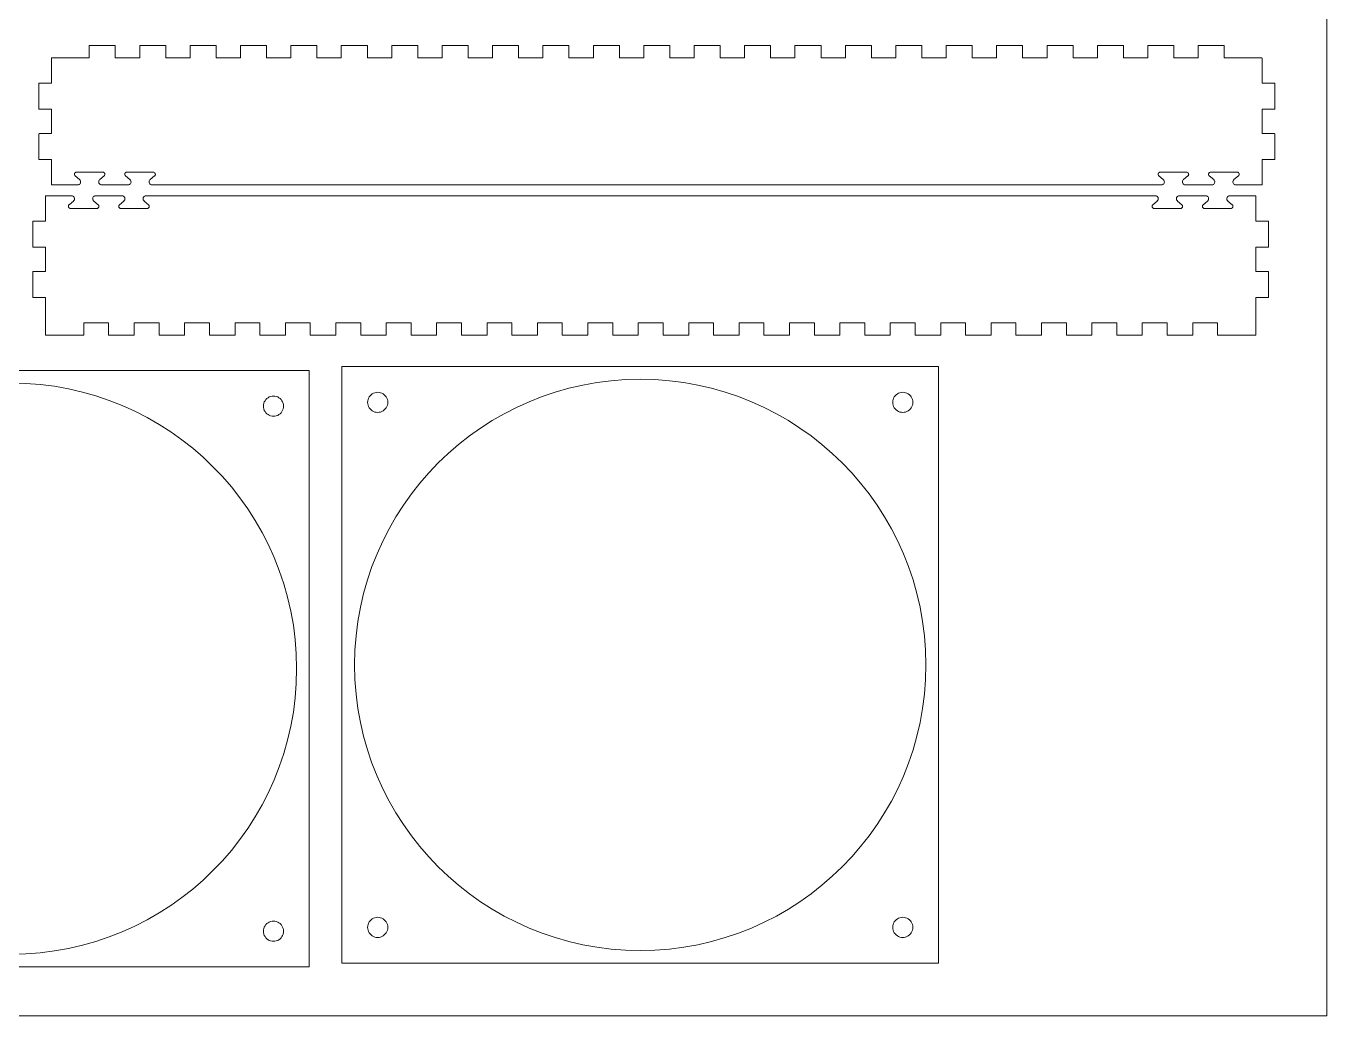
# Model space of a CAD drawing. Header units: millimetres. Extents: x -277 to 488, y -615 to 318.
# Drawn here: x 177.9 to 487.6, y -615 to -379.3 of the extents above; entities that cross this region are included whole.
import ezdxf

# ---------------------------------------------------------------- set-up
doc = ezdxf.new("R2010")
doc.units = ezdxf.units.MM
doc.header["$MEASUREMENT"] = 0
doc.layers.add('Layer 1', color=7, linetype='Continuous')

# ---------------------------------------------------------------- blocks, each defined once
blk = doc.blocks.new('block 384')
at = {"layer": 'Layer 1', "lineweight": 0}
blk.add_lwpolyline([(182.65, -452.95), (191.59, -452.95), (191.6, -452.95), (191.66, -452.92), (191.69, -452.87), (191.69, -452.85), (191.69, -449.95), (197.61, -449.95), (197.61, -452.85), (197.61, -452.87), (197.64, -452.92), (197.69, -452.95), (197.71, -452.95), (203.59, -452.95), (203.6, -452.95), (203.66, -452.92), (203.69, -452.87), (203.69, -452.85), (203.69, -449.95), (209.61, -449.95), (209.61, -452.85), (209.61, -452.87), (209.64, -452.92), (209.69, -452.95), (209.71, -452.95), (215.59, -452.95), (215.6, -452.95), (215.66, -452.92), (215.69, -452.87), (215.69, -452.85), (215.69, -449.95), (221.61, -449.95), (221.61, -452.85), (221.61, -452.87), (221.64, -452.92), (221.69, -452.95), (221.71, -452.95), (227.59, -452.95), (227.6, -452.95), (227.66, -452.92), (227.69, -452.87), (227.69, -452.85), (227.69, -449.95), (233.61, -449.95), (233.61, -452.85), (233.61, -452.87), (233.64, -452.92), (233.69, -452.95), (233.71, -452.95), (239.59, -452.95), (239.6, -452.95), (239.66, -452.92), (239.69, -452.87), (239.69, -452.85), (239.69, -449.95), (245.61, -449.95), (245.61, -452.85), (245.61, -452.87), (245.64, -452.92), (245.69, -452.95), (245.71, -452.95), (251.59, -452.95), (251.6, -452.95), (251.66, -452.92), (251.69, -452.87), (251.69, -452.85), (251.69, -449.95), (257.61, -449.95), (257.61, -452.85), (257.61, -452.87), (257.64, -452.92), (257.69, -452.95), (257.71, -452.95), (263.59, -452.95), (263.6, -452.95), (263.66, -452.92), (263.69, -452.87), (263.69, -452.85), (263.69, -449.95), (269.61, -449.95), (269.61, -452.85), (269.61, -452.87), (269.64, -452.92), (269.69, -452.95), (269.71, -452.95), (275.59, -452.95), (275.6, -452.95), (275.66, -452.92), (275.69, -452.87), (275.69, -452.85), (275.69, -449.95), (281.61, -449.95), (281.61, -452.85), (281.61, -452.87), (281.64, -452.92), (281.69, -452.95), (281.71, -452.95), (287.59, -452.95), (287.6, -452.95), (287.66, -452.92), (287.69, -452.87), (287.69, -452.85), (287.69, -449.95), (293.61, -449.95), (293.61, -452.85), (293.61, -452.87), (293.64, -452.92), (293.69, -452.95), (293.71, -452.95), (299.59, -452.95), (299.6, -452.95), (299.66, -452.92), (299.69, -452.87), (299.69, -452.85), (299.69, -449.95), (305.61, -449.95), (305.61, -452.85), (305.61, -452.87), (305.64, -452.92), (305.69, -452.95), (305.71, -452.95), (311.59, -452.95), (311.6, -452.95), (311.66, -452.92), (311.69, -452.87), (311.69, -452.85), (311.69, -449.95), (317.61, -449.95), (317.61, -452.85), (317.61, -452.87), (317.64, -452.92), (317.69, -452.95), (317.71, -452.95), (323.59, -452.95), (323.6, -452.95), (323.66, -452.92), (323.69, -452.87), (323.69, -452.85), (323.69, -449.95), (329.61, -449.95), (329.61, -452.85), (329.61, -452.87), (329.64, -452.92), (329.69, -452.95), (329.71, -452.95), (335.59, -452.95), (335.6, -452.95), (335.66, -452.92), (335.69, -452.87), (335.69, -452.85), (335.69, -449.95), (341.61, -449.95), (341.61, -452.85), (341.61, -452.87), (341.64, -452.92), (341.69, -452.95), (341.71, -452.95), (347.59, -452.95), (347.6, -452.95), (347.66, -452.92), (347.69, -452.87), (347.69, -452.85), (347.69, -449.95), (353.61, -449.95), (353.61, -452.85), (353.61, -452.87), (353.64, -452.92), (353.69, -452.95), (353.71, -452.95), (359.59, -452.95), (359.6, -452.95), (359.66, -452.92), (359.69, -452.87), (359.69, -452.85), (359.69, -449.95), (365.61, -449.95), (365.61, -452.85), (365.61, -452.87), (365.64, -452.92), (365.69, -452.95), (365.71, -452.95), (371.59, -452.95), (371.6, -452.95), (371.66, -452.92), (371.69, -452.87), (371.69, -452.85), (371.69, -449.95), (377.61, -449.95), (377.61, -452.85), (377.61, -452.87), (377.64, -452.92), (377.69, -452.95), (377.71, -452.95), (383.59, -452.95), (383.6, -452.95), (383.66, -452.92), (383.69, -452.87), (383.69, -452.85), (383.69, -449.95), (389.61, -449.95), (389.61, -452.85), (389.61, -452.87), (389.64, -452.92), (389.69, -452.95), (389.71, -452.95), (395.59, -452.95), (395.6, -452.95), (395.66, -452.92), (395.69, -452.87), (395.69, -452.85), (395.69, -449.95), (401.61, -449.95), (401.61, -452.85), (401.61, -452.87), (401.64, -452.92), (401.69, -452.95), (401.71, -452.95), (407.59, -452.95), (407.6, -452.95), (407.66, -452.92), (407.69, -452.87), (407.69, -452.85), (407.69, -449.95), (413.61, -449.95), (413.61, -452.85), (413.61, -452.87), (413.64, -452.92), (413.69, -452.95), (413.71, -452.95), (419.59, -452.95), (419.6, -452.95), (419.66, -452.92), (419.69, -452.87), (419.69, -452.85), (419.69, -449.95), (425.61, -449.95), (425.61, -452.85), (425.61, -452.87), (425.64, -452.92), (425.69, -452.95), (425.71, -452.95), (431.59, -452.95), (431.6, -452.95), (431.66, -452.92), (431.69, -452.87), (431.69, -452.85), (431.69, -449.95), (437.61, -449.95), (437.61, -452.85), (437.61, -452.87), (437.64, -452.92), (437.69, -452.95), (437.71, -452.95), (443.59, -452.95), (443.6, -452.95), (443.66, -452.92), (443.69, -452.87), (443.69, -452.85), (443.69, -449.95), (449.61, -449.95), (449.61, -452.85), (449.61, -452.87), (449.63, -452.92), (449.69, -452.95), (449.71, -452.95), (455.59, -452.95), (455.6, -452.95), (455.66, -452.92), (455.69, -452.87), (455.69, -452.85), (455.69, -449.95), (461.61, -449.95), (461.61, -452.85), (461.61, -452.87), (461.64, -452.92), (461.69, -452.95), (461.71, -452.95), (470.65, -452.95), (470.66, -452.95), (470.72, -452.92), (470.75, -452.87), (470.75, -452.85), (470.75, -449.85), (470.75, -443.95), (473.65, -443.95), (473.66, -443.95), (473.72, -443.92), (473.75, -443.87), (473.75, -443.85), (473.75, -437.85), (473.75, -437.83), (473.72, -437.78), (473.66, -437.75), (473.65, -437.75), (470.75, -437.75), (470.75, -431.95), (473.65, -431.95), (473.66, -431.95), (473.72, -431.92), (473.75, -431.87), (473.75, -431.85), (473.75, -425.85), (473.75, -425.83), (473.72, -425.78), (473.66, -425.75), (473.65, -425.75), (470.75, -425.75), (470.75, -419.85), (470.75, -419.83), (470.72, -419.78), (470.66, -419.75), (470.65, -419.75), (464.51, -419.75), (464.45, -419.75), (464.3, -419.78), (464.13, -419.86), (464.11, -419.88), (464.08, -419.9), (463.95, -420.02), (463.86, -420.18), (463.85, -420.21), (463.84, -420.24), (463.81, -420.42), (463.82, -420.6), (463.83, -420.63), (463.84, -420.67), (463.92, -420.82), (464.03, -420.96), (464.06, -420.99), (465.11, -421.87), (465.13, -421.88), (465.21, -421.98), (465.26, -422.09), (465.27, -422.12), (465.27, -422.14), (465.26, -422.39), (465.26, -422.42), (465.25, -422.44), (465.18, -422.55), (465.09, -422.64), (465.07, -422.66), (465.05, -422.67), (464.94, -422.73), (464.82, -422.75), (464.79, -422.75), (458.51, -422.75), (458.47, -422.75), (458.36, -422.73), (458.24, -422.67), (458.22, -422.66), (458.2, -422.64), (458.11, -422.55), (458.05, -422.44), (458.04, -422.42), (458.03, -422.39), (458.02, -422.14), (458.02, -422.12), (458.03, -422.09), (458.09, -421.98), (458.17, -421.88), (458.19, -421.87), (459.24, -420.99), (459.26, -420.96), (459.38, -420.82), (459.45, -420.67), (459.46, -420.63), (459.47, -420.6), (459.48, -420.42), (459.45, -420.24), (459.44, -420.21), (459.43, -420.18), (459.34, -420.02), (459.22, -419.9), (459.19, -419.88), (459.16, -419.86), (459, -419.78), (458.84, -419.75), (458.79, -419.75), (452.51, -419.75), (452.45, -419.75), (452.3, -419.78), (452.13, -419.86), (452.11, -419.88), (452.08, -419.9), (451.95, -420.02), (451.86, -420.18), (451.85, -420.21), (451.84, -420.24), (451.81, -420.42), (451.82, -420.6), (451.83, -420.63), (451.84, -420.67), (451.92, -420.82), (452.03, -420.96), (452.06, -420.99), (453.11, -421.87), (453.13, -421.88), (453.21, -421.98), (453.26, -422.09), (453.27, -422.12), (453.27, -422.14), (453.26, -422.39), (453.26, -422.42), (453.25, -422.44), (453.18, -422.55), (453.09, -422.64), (453.07, -422.66), (453.05, -422.67), (452.94, -422.73), (452.82, -422.75), (452.79, -422.75), (446.51, -422.75), (446.47, -422.75), (446.36, -422.73), (446.24, -422.67), (446.22, -422.66), (446.2, -422.64), (446.11, -422.55), (446.05, -422.44), (446.04, -422.42), (446.03, -422.39), (446.02, -422.14), (446.02, -422.12), (446.03, -422.09), (446.09, -421.98), (446.17, -421.88), (446.19, -421.87), (447.24, -420.99), (447.26, -420.96), (447.38, -420.82), (447.45, -420.67), (447.46, -420.63), (447.47, -420.6), (447.48, -420.42), (447.46, -420.24), (447.44, -420.21), (447.43, -420.18), (447.34, -420.02), (447.22, -419.9), (447.19, -419.88), (447.16, -419.86), (446.99, -419.78), (446.84, -419.75), (446.79, -419.75), (440.65, -419.75), (212.65, -419.75), (206.51, -419.75), (206.45, -419.75), (206.3, -419.78), (206.13, -419.86), (206.11, -419.88), (206.08, -419.9), (205.95, -420.02), (205.86, -420.18), (205.85, -420.21), (205.84, -420.24), (205.81, -420.42), (205.82, -420.6), (205.83, -420.63), (205.84, -420.67), (205.92, -420.82), (206.03, -420.96), (206.06, -420.99), (207.11, -421.87), (207.13, -421.88), (207.21, -421.98), (207.26, -422.09), (207.27, -422.12), (207.27, -422.14), (207.26, -422.39), (207.26, -422.42), (207.25, -422.44), (207.18, -422.55), (207.09, -422.64), (207.07, -422.66), (207.05, -422.67), (206.94, -422.73), (206.82, -422.75), (206.79, -422.75), (200.51, -422.75), (200.47, -422.75), (200.36, -422.73), (200.24, -422.67), (200.22, -422.66), (200.2, -422.64), (200.11, -422.55), (200.05, -422.44), (200.04, -422.42), (200.03, -422.39), (200.02, -422.14), (200.02, -422.12), (200.03, -422.09), (200.08, -421.98), (200.16, -421.88), (200.19, -421.87), (201.24, -420.99), (201.26, -420.96), (201.37, -420.82), (201.45, -420.67), (201.46, -420.63), (201.47, -420.6), (201.48, -420.42), (201.46, -420.24), (201.44, -420.21), (201.43, -420.18), (201.34, -420.02), (201.22, -419.9), (201.19, -419.88), (201.16, -419.86), (201, -419.78), (200.84, -419.75), (200.79, -419.75), (194.51, -419.75), (194.45, -419.75), (194.3, -419.78), (194.13, -419.86), (194.11, -419.88), (194.08, -419.9), (193.95, -420.02), (193.86, -420.18), (193.85, -420.21), (193.84, -420.24), (193.81, -420.42), (193.82, -420.6), (193.83, -420.63), (193.84, -420.67), (193.92, -420.82), (194.03, -420.96), (194.06, -420.99), (195.11, -421.87), (195.13, -421.88), (195.21, -421.98), (195.26, -422.09), (195.27, -422.12), (195.27, -422.14), (195.26, -422.39), (195.25, -422.42), (195.25, -422.44), (195.18, -422.55), (195.09, -422.64), (195.07, -422.66), (195.05, -422.67), (194.93, -422.73), (194.82, -422.75), (194.78, -422.75), (188.51, -422.75), (188.47, -422.75), (188.36, -422.73), (188.24, -422.67), (188.22, -422.66), (188.2, -422.64), (188.11, -422.55), (188.05, -422.44), (188.04, -422.42), (188.03, -422.39), (188.02, -422.14), (188.02, -422.12), (188.03, -422.09), (188.08, -421.98), (188.16, -421.88), (188.19, -421.87), (189.24, -420.99), (189.26, -420.96), (189.37, -420.82), (189.45, -420.67), (189.46, -420.63), (189.47, -420.6), (189.48, -420.42), (189.45, -420.24), (189.44, -420.21), (189.43, -420.18), (189.34, -420.02), (189.22, -419.9), (189.19, -419.88), (189.16, -419.86), (189, -419.78), (188.84, -419.75), (188.79, -419.75), (182.65, -419.75), (182.63, -419.75), (182.58, -419.78), (182.55, -419.83), (182.55, -419.85), (182.55, -425.75), (179.65, -425.75), (179.63, -425.75), (179.58, -425.78), (179.55, -425.83), (179.55, -425.85), (179.55, -431.85), (179.55, -431.87), (179.58, -431.92), (179.63, -431.95), (179.65, -431.95), (182.55, -431.95), (182.55, -437.75), (179.65, -437.75), (179.63, -437.75), (179.58, -437.78), (179.55, -437.83), (179.55, -437.85), (179.55, -443.85), (179.55, -443.87), (179.58, -443.92), (179.63, -443.95), (179.65, -443.95), (182.55, -443.95), (182.55, -449.85), (182.55, -452.85), (182.55, -452.87), (182.58, -452.92), (182.63, -452.95), (182.65, -452.95)], dxfattribs=at)
blk = doc.blocks.new('block 387')
at = {"layer": 'Layer 1', "lineweight": 0}
blk.add_lwpolyline([(184.1, -417.13), (190.24, -417.13), (190.29, -417.13), (190.45, -417.1), (190.61, -417.02), (190.64, -417), (190.67, -416.98), (190.79, -416.86), (190.88, -416.7), (190.9, -416.67), (190.91, -416.64), (190.94, -416.46), (190.92, -416.28), (190.91, -416.25), (190.9, -416.21), (190.83, -416.05), (190.72, -415.92), (190.69, -415.89), (189.64, -415.01), (189.62, -415), (189.54, -414.9), (189.48, -414.78), (189.48, -414.76), (189.47, -414.74), (189.48, -414.48), (189.49, -414.46), (189.5, -414.44), (189.56, -414.33), (189.65, -414.23), (189.67, -414.22), (189.69, -414.21), (189.81, -414.15), (189.92, -414.13), (189.96, -414.13), (196.24, -414.13), (196.27, -414.13), (196.39, -414.15), (196.5, -414.21), (196.53, -414.22), (196.55, -414.23), (196.63, -414.33), (196.7, -414.44), (196.71, -414.46), (196.72, -414.48), (196.73, -414.74), (196.72, -414.76), (196.71, -414.78), (196.66, -414.9), (196.58, -415), (196.56, -415.01), (195.51, -415.89), (195.48, -415.92), (195.37, -416.05), (195.29, -416.21), (195.28, -416.25), (195.27, -416.28), (195.26, -416.46), (195.29, -416.64), (195.3, -416.67), (195.31, -416.7), (195.4, -416.86), (195.53, -416.98), (195.56, -417), (195.59, -417.02), (195.75, -417.1), (195.91, -417.13), (195.96, -417.13), (202.24, -417.13), (202.29, -417.13), (202.45, -417.1), (202.61, -417.02), (202.64, -417), (202.67, -416.98), (202.79, -416.86), (202.88, -416.7), (202.9, -416.67), (202.91, -416.64), (202.94, -416.46), (202.92, -416.28), (202.91, -416.25), (202.9, -416.21), (202.83, -416.05), (202.72, -415.92), (202.69, -415.89), (201.64, -415.01), (201.62, -415), (201.54, -414.9), (201.48, -414.78), (201.48, -414.76), (201.47, -414.74), (201.48, -414.48), (201.49, -414.46), (201.5, -414.44), (201.56, -414.33), (201.65, -414.23), (201.67, -414.22), (201.69, -414.21), (201.81, -414.15), (201.92, -414.13), (201.96, -414.13), (208.24, -414.13), (208.28, -414.13), (208.39, -414.15), (208.5, -414.21), (208.53, -414.22), (208.55, -414.23), (208.63, -414.33), (208.7, -414.44), (208.71, -414.46), (208.72, -414.48), (208.73, -414.74), (208.72, -414.76), (208.71, -414.78), (208.66, -414.9), (208.58, -415), (208.56, -415.01), (207.51, -415.89), (207.48, -415.92), (207.37, -416.05), (207.29, -416.21), (207.28, -416.25), (207.27, -416.28), (207.26, -416.46), (207.29, -416.64), (207.3, -416.67), (207.31, -416.7), (207.4, -416.86), (207.53, -416.98), (207.56, -417), (207.59, -417.02), (207.75, -417.1), (207.91, -417.13), (207.96, -417.13), (214.1, -417.13), (442.1, -417.13), (448.24, -417.13), (448.29, -417.13), (448.45, -417.1), (448.61, -417.02), (448.64, -417), (448.67, -416.98), (448.79, -416.86), (448.88, -416.7), (448.9, -416.67), (448.91, -416.64), (448.94, -416.46), (448.92, -416.28), (448.91, -416.25), (448.91, -416.21), (448.83, -416.05), (448.72, -415.92), (448.69, -415.89), (447.64, -415.01), (447.62, -415), (447.54, -414.9), (447.48, -414.78), (447.48, -414.76), (447.47, -414.74), (447.48, -414.48), (447.49, -414.46), (447.5, -414.44), (447.56, -414.33), (447.65, -414.23), (447.67, -414.22), (447.69, -414.21), (447.81, -414.15), (447.92, -414.13), (447.96, -414.13), (454.24, -414.13), (454.28, -414.13), (454.39, -414.15), (454.5, -414.21), (454.52, -414.22), (454.55, -414.23), (454.64, -414.33), (454.7, -414.44), (454.71, -414.46), (454.72, -414.48), (454.73, -414.74), (454.72, -414.76), (454.72, -414.78), (454.66, -414.9), (454.58, -415), (454.56, -415.01), (453.51, -415.89), (453.48, -415.92), (453.37, -416.05), (453.29, -416.21), (453.28, -416.25), (453.28, -416.28), (453.26, -416.46), (453.29, -416.64), (453.3, -416.67), (453.32, -416.7), (453.4, -416.86), (453.53, -416.98), (453.56, -417), (453.59, -417.02), (453.75, -417.1), (453.91, -417.13), (453.96, -417.13), (460.24, -417.13), (460.29, -417.13), (460.45, -417.1), (460.61, -417.02), (460.64, -417), (460.67, -416.98), (460.79, -416.86), (460.88, -416.7), (460.9, -416.67), (460.91, -416.64), (460.94, -416.46), (460.92, -416.28), (460.91, -416.25), (460.91, -416.21), (460.83, -416.05), (460.72, -415.92), (460.69, -415.89), (459.64, -415.01), (459.62, -415), (459.54, -414.9), (459.48, -414.78), (459.48, -414.76), (459.47, -414.74), (459.48, -414.48), (459.49, -414.46), (459.5, -414.44), (459.56, -414.33), (459.65, -414.23), (459.67, -414.22), (459.69, -414.21), (459.81, -414.15), (459.92, -414.13), (459.96, -414.13), (466.24, -414.13), (466.28, -414.13), (466.39, -414.15), (466.5, -414.21), (466.52, -414.22), (466.55, -414.23), (466.64, -414.33), (466.7, -414.44), (466.71, -414.46), (466.72, -414.48), (466.73, -414.74), (466.72, -414.76), (466.71, -414.78), (466.66, -414.9), (466.58, -415), (466.56, -415.01), (465.51, -415.89), (465.48, -415.92), (465.37, -416.05), (465.29, -416.21), (465.28, -416.25), (465.27, -416.28), (465.26, -416.46), (465.29, -416.64), (465.3, -416.67), (465.31, -416.7), (465.4, -416.86), (465.53, -416.98), (465.56, -417), (465.59, -417.02), (465.75, -417.1), (465.91, -417.13), (465.96, -417.13), (472.1, -417.13), (472.12, -417.13), (472.17, -417.1), (472.2, -417.05), (472.2, -417.03), (472.2, -411.13), (475.1, -411.13), (475.12, -411.13), (475.17, -411.1), (475.2, -411.05), (475.2, -411.03), (475.2, -405.03), (475.2, -405.01), (475.17, -404.96), (475.12, -404.93), (475.1, -404.93), (472.2, -404.93), (472.2, -399.13), (475.1, -399.13), (475.12, -399.13), (475.17, -399.1), (475.2, -399.05), (475.2, -399.03), (475.2, -393.03), (475.2, -393.01), (475.17, -392.96), (475.12, -392.93), (475.1, -392.93), (472.2, -392.93), (472.2, -387.03), (472.2, -387.01), (472.17, -386.96), (472.12, -386.93), (472.1, -386.93), (463.2, -386.93), (463.2, -384.03), (463.2, -384.01), (463.17, -383.96), (463.12, -383.93), (463.1, -383.93), (457.1, -383.93), (457.08, -383.93), (457.03, -383.96), (457, -384.01), (457, -384.03), (457, -386.93), (451.2, -386.93), (451.2, -384.03), (451.2, -384.01), (451.17, -383.96), (451.12, -383.93), (451.1, -383.93), (445.1, -383.93), (445.08, -383.93), (445.03, -383.96), (445, -384.01), (445, -384.03), (445, -386.93), (439.2, -386.93), (439.2, -384.03), (439.2, -384.01), (439.17, -383.96), (439.12, -383.93), (439.1, -383.93), (433.1, -383.93), (433.08, -383.93), (433.03, -383.96), (433, -384.01), (433, -384.03), (433, -386.93), (427.2, -386.93), (427.2, -384.03), (427.2, -384.01), (427.17, -383.96), (427.12, -383.93), (427.1, -383.93), (421.1, -383.93), (421.08, -383.93), (421.03, -383.96), (421, -384.01), (421, -384.03), (421, -386.93), (415.2, -386.93), (415.2, -384.03), (415.2, -384.01), (415.17, -383.96), (415.12, -383.93), (415.1, -383.93), (409.1, -383.93), (409.08, -383.93), (409.03, -383.96), (409, -384.01), (409, -384.03), (409, -386.93), (403.2, -386.93), (403.2, -384.03), (403.2, -384.01), (403.17, -383.96), (403.12, -383.93), (403.1, -383.93), (397.1, -383.93), (397.08, -383.93), (397.03, -383.96), (397, -384.01), (397, -384.03), (397, -386.93), (391.2, -386.93), (391.2, -384.03), (391.2, -384.01), (391.17, -383.96), (391.12, -383.93), (391.1, -383.93), (385.1, -383.93), (385.08, -383.93), (385.03, -383.96), (385, -384.01), (385, -384.03), (385, -386.93), (379.2, -386.93), (379.2, -384.03), (379.2, -384.01), (379.17, -383.96), (379.12, -383.93), (379.1, -383.93), (373.1, -383.93), (373.08, -383.93), (373.03, -383.96), (373, -384.01), (373, -384.03), (373, -386.93), (367.2, -386.93), (367.2, -384.03), (367.2, -384.01), (367.17, -383.96), (367.12, -383.93), (367.1, -383.93), (361.1, -383.93), (361.08, -383.93), (361.03, -383.96), (361, -384.01), (361, -384.03), (361, -386.93), (355.2, -386.93), (355.2, -384.03), (355.2, -384.01), (355.17, -383.96), (355.12, -383.93), (355.1, -383.93), (349.1, -383.93), (349.08, -383.93), (349.03, -383.96), (349, -384.01), (349, -384.03), (349, -386.93), (343.2, -386.93), (343.2, -384.03), (343.2, -384.01), (343.17, -383.96), (343.12, -383.93), (343.1, -383.93), (337.1, -383.93), (337.08, -383.93), (337.03, -383.96), (337, -384.01), (337, -384.03), (337, -386.93), (331.2, -386.93), (331.2, -384.03), (331.2, -384.01), (331.17, -383.96), (331.12, -383.93), (331.1, -383.93), (325.1, -383.93), (325.08, -383.93), (325.03, -383.96), (325, -384.01), (325, -384.03), (325, -386.93), (319.2, -386.93), (319.2, -384.03), (319.2, -384.01), (319.17, -383.96), (319.12, -383.93), (319.1, -383.93), (313.1, -383.93), (313.08, -383.93), (313.03, -383.96), (313, -384.01), (313, -384.03), (313, -386.93), (307.2, -386.93), (307.2, -384.03), (307.2, -384.01), (307.17, -383.96), (307.12, -383.93), (307.1, -383.93), (301.1, -383.93), (301.08, -383.93), (301.03, -383.96), (301, -384.01), (301, -384.03), (301, -386.93), (295.2, -386.93), (295.2, -384.03), (295.2, -384.01), (295.17, -383.96), (295.12, -383.93), (295.1, -383.93), (289.1, -383.93), (289.08, -383.93), (289.03, -383.96), (289, -384.01), (289, -384.03), (289, -386.93), (283.2, -386.93), (283.2, -384.03), (283.2, -384.01), (283.17, -383.96), (283.12, -383.93), (283.1, -383.93), (277.1, -383.93), (277.08, -383.93), (277.03, -383.96), (277, -384.01), (277, -384.03), (277, -386.93), (271.2, -386.93), (271.2, -384.03), (271.2, -384.01), (271.17, -383.96), (271.12, -383.93), (271.1, -383.93), (265.1, -383.93), (265.08, -383.93), (265.03, -383.96), (265, -384.01), (265, -384.03), (265, -386.93), (259.2, -386.93), (259.2, -384.03), (259.2, -384.01), (259.17, -383.96), (259.12, -383.93), (259.1, -383.93), (253.1, -383.93), (253.08, -383.93), (253.03, -383.96), (253, -384.01), (253, -384.03), (253, -386.93), (247.2, -386.93), (247.2, -384.03), (247.2, -384.01), (247.17, -383.96), (247.12, -383.93), (247.1, -383.93), (241.1, -383.93), (241.08, -383.93), (241.03, -383.96), (241, -384.01), (241, -384.03), (241, -386.93), (235.2, -386.93), (235.2, -384.03), (235.2, -384.01), (235.17, -383.96), (235.12, -383.93), (235.1, -383.93), (229.1, -383.93), (229.08, -383.93), (229.03, -383.96), (229, -384.01), (229, -384.03), (229, -386.93), (223.2, -386.93), (223.2, -384.03), (223.2, -384.01), (223.17, -383.96), (223.12, -383.93), (223.1, -383.93), (217.1, -383.93), (217.08, -383.93), (217.03, -383.96), (217, -384.01), (217, -384.03), (217, -386.93), (211.2, -386.93), (211.2, -384.03), (211.2, -384.01), (211.17, -383.96), (211.12, -383.93), (211.1, -383.93), (205.1, -383.93), (205.08, -383.93), (205.03, -383.96), (205, -384.01), (205, -384.03), (205, -386.93), (199.2, -386.93), (199.2, -384.03), (199.2, -384.01), (199.17, -383.96), (199.12, -383.93), (199.1, -383.93), (193.1, -383.93), (193.08, -383.93), (193.03, -383.96), (193, -384.01), (193, -384.03), (193, -386.93), (184.1, -386.93), (184.08, -386.93), (184.03, -386.96), (184, -387.01), (184, -387.03), (184, -392.93), (181.1, -392.93), (181.08, -392.93), (181.03, -392.96), (181, -393.01), (181, -393.03), (181, -399.03), (181, -399.05), (181.03, -399.1), (181.08, -399.13), (181.1, -399.13), (184, -399.13), (184, -404.93), (181.1, -404.93), (181.08, -404.93), (181.03, -404.96), (181, -405.01), (181, -405.03), (181, -411.03), (181, -411.05), (181.03, -411.1), (181.08, -411.13), (181.1, -411.13), (184, -411.13), (184, -417.03), (184, -417.05), (184.03, -417.1), (184.08, -417.13), (184.1, -417.13)], dxfattribs=at)
blk = doc.blocks.new('block 394')
at = {"layer": 'Layer 1', "lineweight": 0}
blk.add_lwpolyline([(245.36, -461.32), (245.36, -603.32), (103.36, -603.32), (103.36, -461.32), (245.36, -461.32)], dxfattribs=at)
blk = doc.blocks.new('block 395')
at = {"layer": 'Layer 1', "lineweight": 0}
blk.add_open_spline([(242.36, -532.32), (242.36, -569.88), (211.91, -600.32), (174.36, -600.32), (136.8, -600.32), (106.36, -569.88), (106.36, -532.32), (106.36, -494.77), (136.8, -464.32), (174.36, -464.32), (211.91, -464.32), (242.36, -494.77), (242.36, -532.32)], degree=3, knots=[0, 0, 0, 0, 1, 1, 1, 2, 2, 2, 3, 3, 3, 4, 4, 4, 4], dxfattribs=at)
blk = doc.blocks.new('block 398')
at = {"layer": 'Layer 1', "lineweight": 0}
blk.add_open_spline([(239.26, -594.82), (239.26, -595.28), (239.12, -595.73), (238.87, -596.12), (238.63, -596.51), (238.27, -596.82), (237.85, -597.01), (237.43, -597.2), (236.97, -597.26), (236.51, -597.2), (236.06, -597.13), (235.63, -596.94), (235.28, -596.64), (234.94, -596.34), (234.68, -595.94), (234.55, -595.5), (234.42, -595.06), (234.42, -594.59), (234.55, -594.15), (234.68, -593.71), (234.94, -593.31), (235.28, -593.01), (235.63, -592.71), (236.06, -592.51), (236.51, -592.45), (236.97, -592.38), (237.43, -592.45), (237.85, -592.64), (238.27, -592.83), (238.63, -593.14), (238.87, -593.53), (239.12, -593.91), (239.26, -594.36), (239.26, -594.82)], degree=3, knots=[0, 0, 0, 0, 1, 1, 1, 2, 2, 2, 3, 3, 3, 4, 4, 4, 5, 5, 5, 6, 6, 6, 7, 7, 7, 8, 8, 8, 9, 9, 9, 10, 10, 10, 11, 11, 11, 11], dxfattribs=at)
blk = doc.blocks.new('block 399')
at = {"layer": 'Layer 1', "lineweight": 0}
blk.add_open_spline([(239.26, -469.82), (239.26, -470.28), (239.12, -470.73), (238.87, -471.12), (238.63, -471.51), (238.27, -471.82), (237.85, -472.01), (237.43, -472.2), (236.97, -472.26), (236.51, -472.2), (236.06, -472.13), (235.63, -471.94), (235.28, -471.64), (234.94, -471.34), (234.68, -470.94), (234.55, -470.5), (234.42, -470.06), (234.42, -469.59), (234.55, -469.15), (234.68, -468.71), (234.94, -468.31), (235.28, -468.01), (235.63, -467.71), (236.06, -467.51), (236.51, -467.45), (236.97, -467.38), (237.43, -467.45), (237.85, -467.64), (238.27, -467.83), (238.63, -468.14), (238.87, -468.53), (239.12, -468.91), (239.26, -469.36), (239.26, -469.82)], degree=3, knots=[0, 0, 0, 0, 1, 1, 1, 2, 2, 2, 3, 3, 3, 4, 4, 4, 5, 5, 5, 6, 6, 6, 7, 7, 7, 8, 8, 8, 9, 9, 9, 10, 10, 10, 11, 11, 11, 11], dxfattribs=at)
blk = doc.blocks.new('block 406')
at = {"layer": 'Layer 1', "lineweight": 0}
blk.add_lwpolyline([(395.16, -460.42), (395.16, -602.42), (253.16, -602.42), (253.16, -460.42), (395.16, -460.42)], dxfattribs=at)
blk = doc.blocks.new('block 407')
at = {"layer": 'Layer 1', "lineweight": 0}
blk.add_open_spline([(392.16, -531.42), (392.16, -568.97), (361.72, -599.42), (324.16, -599.42), (286.61, -599.42), (256.16, -568.97), (256.16, -531.42), (256.16, -493.86), (286.61, -463.42), (324.16, -463.42), (361.72, -463.42), (392.16, -493.86), (392.16, -531.42)], degree=3, knots=[0, 0, 0, 0, 1, 1, 1, 2, 2, 2, 3, 3, 3, 4, 4, 4, 4], dxfattribs=at)
blk = doc.blocks.new('block 408')
at = {"layer": 'Layer 1', "lineweight": 0}
blk.add_open_spline([(264.06, -593.92), (264.06, -594.38), (263.93, -594.83), (263.68, -595.22), (263.43, -595.6), (263.08, -595.91), (262.66, -596.1), (262.24, -596.29), (261.78, -596.36), (261.32, -596.29), (260.87, -596.23), (260.44, -596.03), (260.09, -595.73), (259.75, -595.43), (259.49, -595.04), (259.36, -594.59), (259.23, -594.15), (259.23, -593.68), (259.36, -593.24), (259.49, -592.8), (259.75, -592.41), (260.09, -592.1), (260.44, -591.8), (260.87, -591.61), (261.32, -591.54), (261.78, -591.48), (262.24, -591.54), (262.66, -591.74), (263.08, -591.93), (263.43, -592.23), (263.68, -592.62), (263.93, -593.01), (264.06, -593.46), (264.06, -593.92)], degree=3, knots=[0, 0, 0, 0, 1, 1, 1, 2, 2, 2, 3, 3, 3, 4, 4, 4, 5, 5, 5, 6, 6, 6, 7, 7, 7, 8, 8, 8, 9, 9, 9, 10, 10, 10, 11, 11, 11, 11], dxfattribs=at)
blk = doc.blocks.new('block 409')
at = {"layer": 'Layer 1', "lineweight": 0}
blk.add_open_spline([(264.06, -468.92), (264.06, -469.38), (263.93, -469.83), (263.68, -470.22), (263.43, -470.6), (263.08, -470.91), (262.66, -471.1), (262.24, -471.29), (261.78, -471.36), (261.32, -471.29), (260.87, -471.23), (260.44, -471.03), (260.09, -470.73), (259.75, -470.43), (259.49, -470.04), (259.36, -469.59), (259.23, -469.15), (259.23, -468.68), (259.36, -468.24), (259.49, -467.8), (259.75, -467.41), (260.09, -467.1), (260.44, -466.8), (260.87, -466.61), (261.32, -466.54), (261.78, -466.48), (262.24, -466.54), (262.66, -466.74), (263.08, -466.93), (263.43, -467.23), (263.68, -467.62), (263.93, -468.01), (264.06, -468.46), (264.06, -468.92)], degree=3, knots=[0, 0, 0, 0, 1, 1, 1, 2, 2, 2, 3, 3, 3, 4, 4, 4, 5, 5, 5, 6, 6, 6, 7, 7, 7, 8, 8, 8, 9, 9, 9, 10, 10, 10, 11, 11, 11, 11], dxfattribs=at)
blk = doc.blocks.new('block 410')
at = {"layer": 'Layer 1', "lineweight": 0}
blk.add_open_spline([(389.06, -593.92), (389.06, -594.38), (388.93, -594.83), (388.68, -595.22), (388.43, -595.6), (388.08, -595.91), (387.66, -596.1), (387.24, -596.29), (386.78, -596.36), (386.32, -596.29), (385.87, -596.23), (385.44, -596.03), (385.09, -595.73), (384.75, -595.43), (384.49, -595.04), (384.36, -594.59), (384.23, -594.15), (384.23, -593.68), (384.36, -593.24), (384.49, -592.8), (384.75, -592.41), (385.09, -592.1), (385.44, -591.8), (385.87, -591.61), (386.32, -591.54), (386.78, -591.48), (387.24, -591.54), (387.66, -591.74), (388.08, -591.93), (388.43, -592.23), (388.68, -592.62), (388.93, -593.01), (389.06, -593.46), (389.06, -593.92)], degree=3, knots=[0, 0, 0, 0, 1, 1, 1, 2, 2, 2, 3, 3, 3, 4, 4, 4, 5, 5, 5, 6, 6, 6, 7, 7, 7, 8, 8, 8, 9, 9, 9, 10, 10, 10, 11, 11, 11, 11], dxfattribs=at)
blk = doc.blocks.new('block 411')
at = {"layer": 'Layer 1', "lineweight": 0}
blk.add_open_spline([(389.06, -468.92), (389.06, -469.38), (388.93, -469.83), (388.68, -470.22), (388.43, -470.6), (388.08, -470.91), (387.66, -471.1), (387.24, -471.29), (386.78, -471.36), (386.32, -471.29), (385.87, -471.23), (385.44, -471.03), (385.09, -470.73), (384.75, -470.43), (384.49, -470.04), (384.36, -469.59), (384.23, -469.15), (384.23, -468.68), (384.36, -468.24), (384.49, -467.8), (384.75, -467.41), (385.09, -467.1), (385.44, -466.8), (385.87, -466.61), (386.32, -466.54), (386.78, -466.48), (387.24, -466.54), (387.66, -466.74), (388.08, -466.93), (388.43, -467.23), (388.68, -467.62), (388.93, -468.01), (389.06, -468.46), (389.06, -468.92)], degree=3, knots=[0, 0, 0, 0, 1, 1, 1, 2, 2, 2, 3, 3, 3, 4, 4, 4, 5, 5, 5, 6, 6, 6, 7, 7, 7, 8, 8, 8, 9, 9, 9, 10, 10, 10, 11, 11, 11, 11], dxfattribs=at)

msp = doc.modelspace()

# ---------------------------------------------------------------- linework, layer by layer
at = {"layer": 'Layer 1', "lineweight": 0}
msp.add_lwpolyline([(487.65, -615.01), (-212.35, -615.01), (-212.35, 264.99), (487.65, 264.99), (487.65, -615.01)], dxfattribs=at)

# ---------------------------------------------------------------- block references
at = {"layer": 'Layer 1'}
for name in ['block 387', 'block 384', 'block 394', 'block 406', 'block 395', 'block 407', 'block 399', 'block 409', 'block 411', 'block 408', 'block 410', 'block 398']:
    msp.add_blockref(name, (0, 0), dxfattribs=at)

doc.saveas('drawing.dxf')
